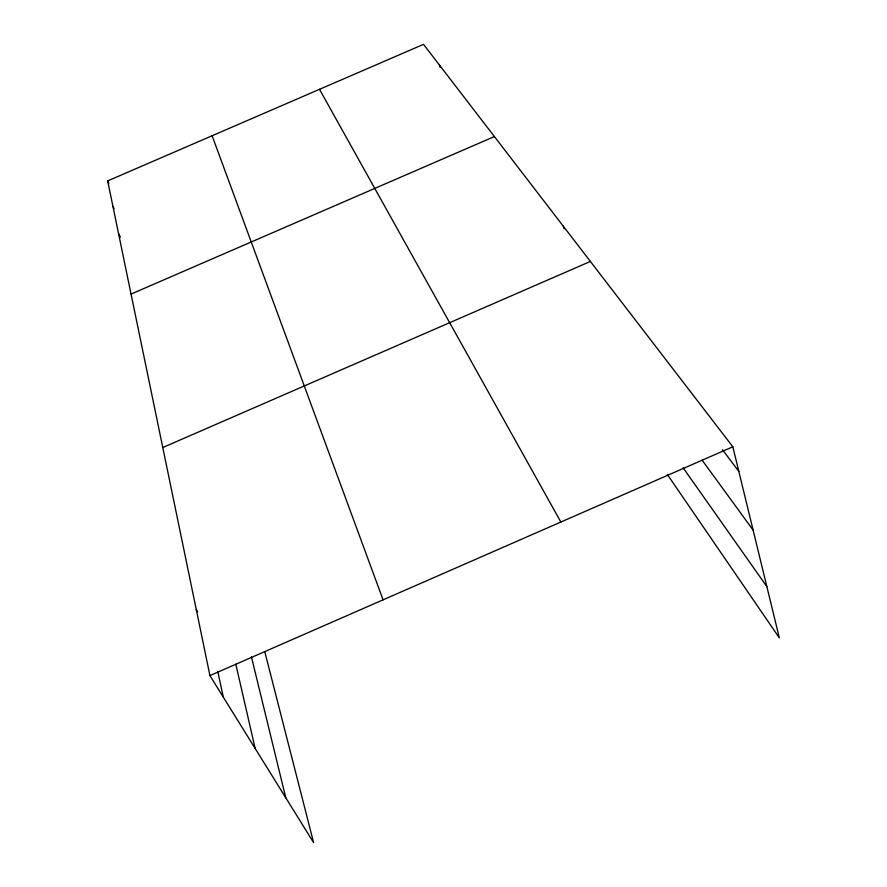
<?xml version="1.0" encoding="UTF-8"?>
<svg xmlns="http://www.w3.org/2000/svg" width="887" height="887" viewBox="0 0 887 887"><rect width="100%" height="100%" fill="white"/><g stroke="black" fill="none" stroke-linecap="round" stroke-linejoin="round"><path stroke-width="1.33" d="M264.858 652.012L313.621 842.65L209.931 675.606L732.828 446.782L779.34 637.886L667.312 474.445M162.776 447.536L590.387 261.454M209.931 675.606L107.66 180.915L423.52 44.35L732.828 446.782M131.054 294.085L494.392 136.554M722.417 449.698L738.827 471.407M702.116 460.142L753.107 530.116M683.112 467.804L766.856 586.595M196.26 609.502L197.69 611.864M319.508 89.321L560.861 522.044M118.536 233.525L120.432 237.117M112.915 206.327L114.146 208.678M107.66 180.915L108.857 183.221M212.115 135.755L383.073 599.845M439.442 65.061L440.285 67.567M563.334 226.252L564.11 228.813M251.398 656.724L285.791 797.834M235.809 664.208L255.157 748.473M217.792 671.415L223.291 697.138"/></g></svg>
